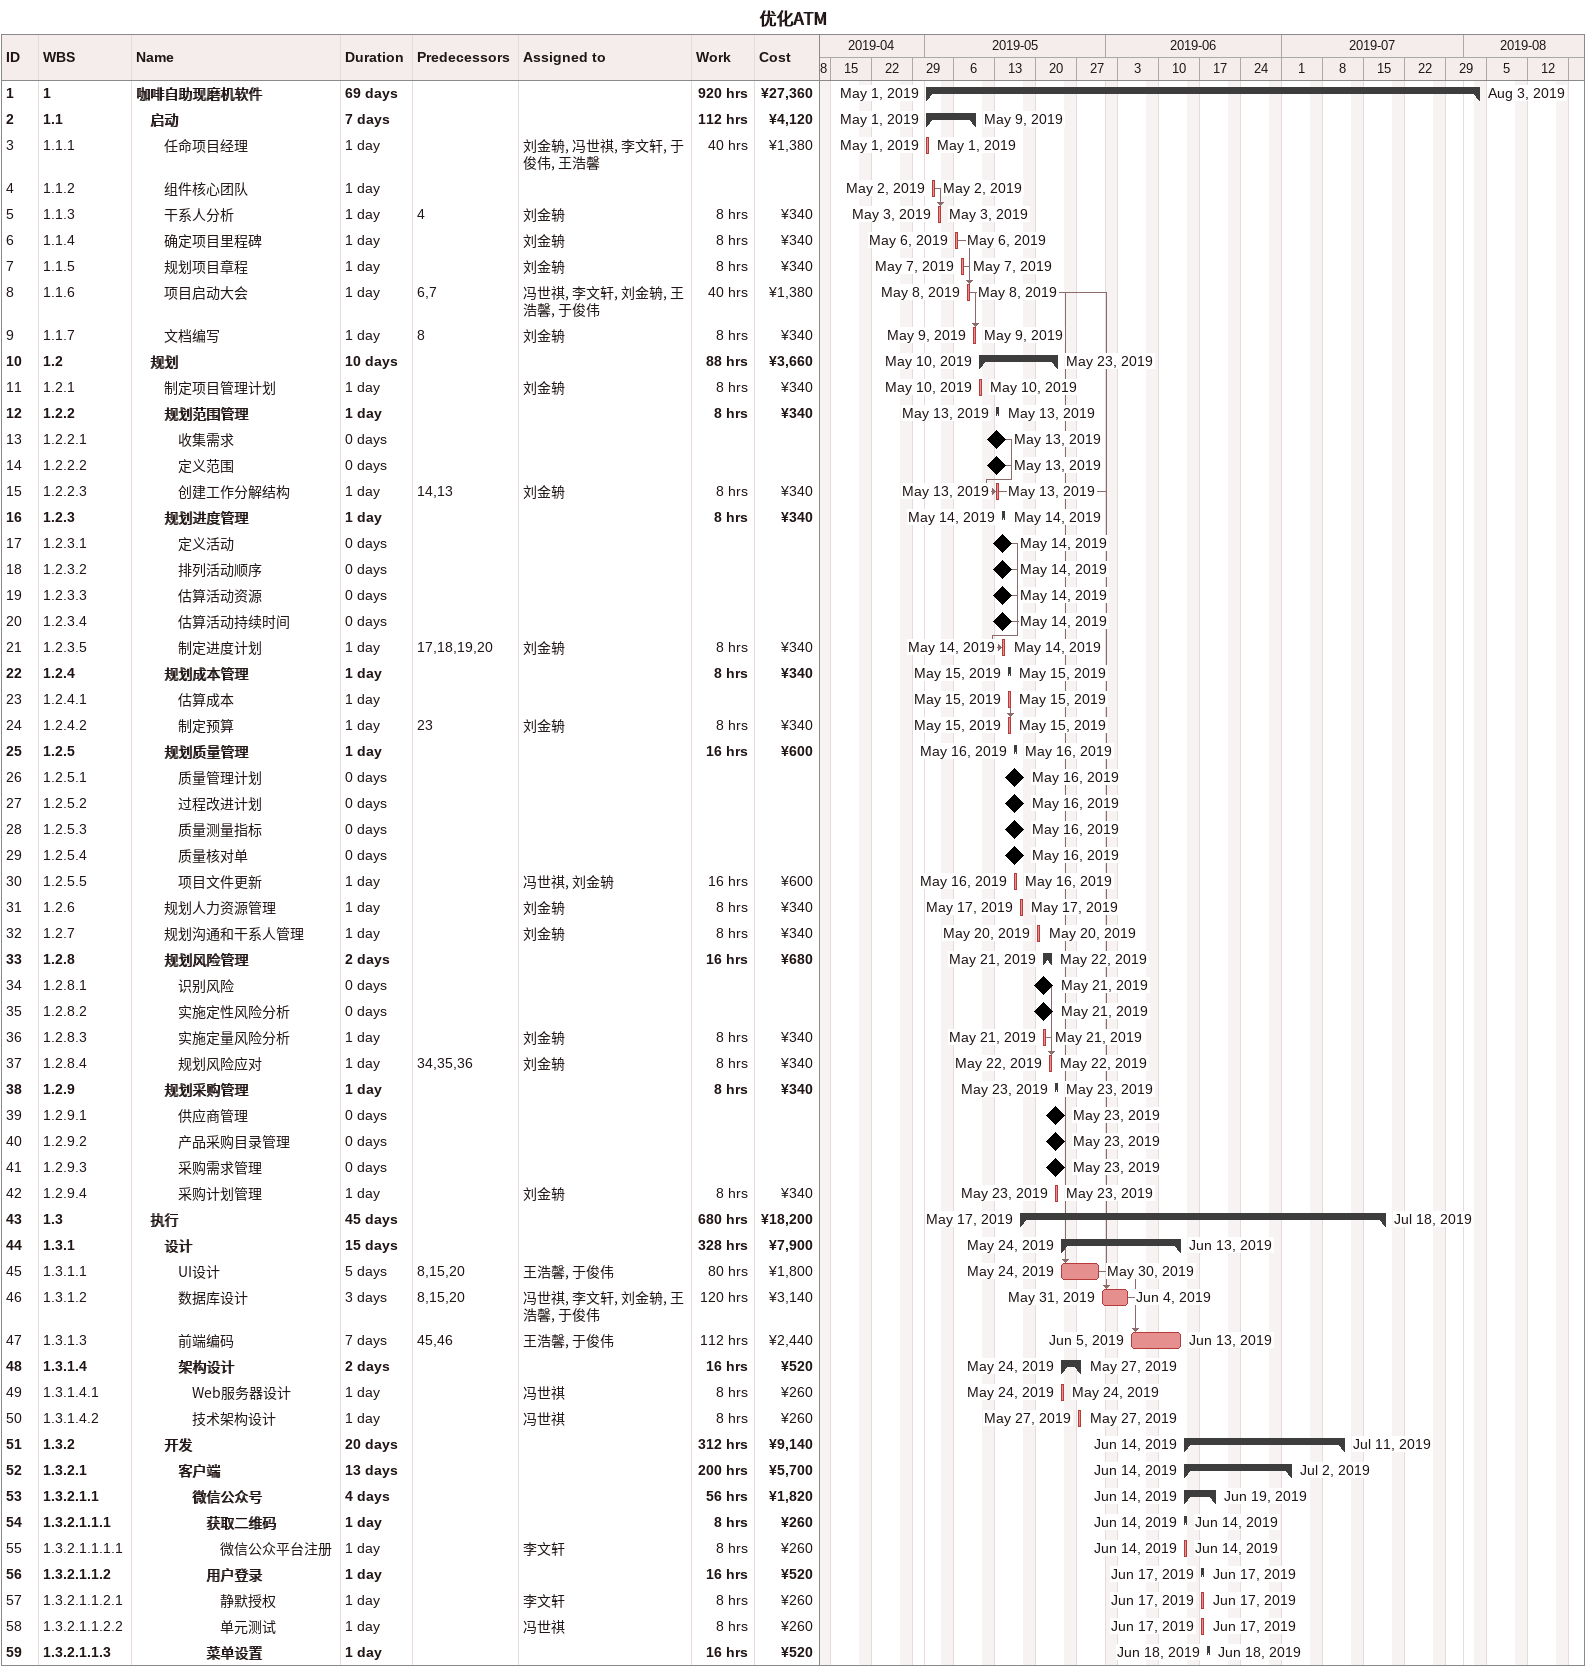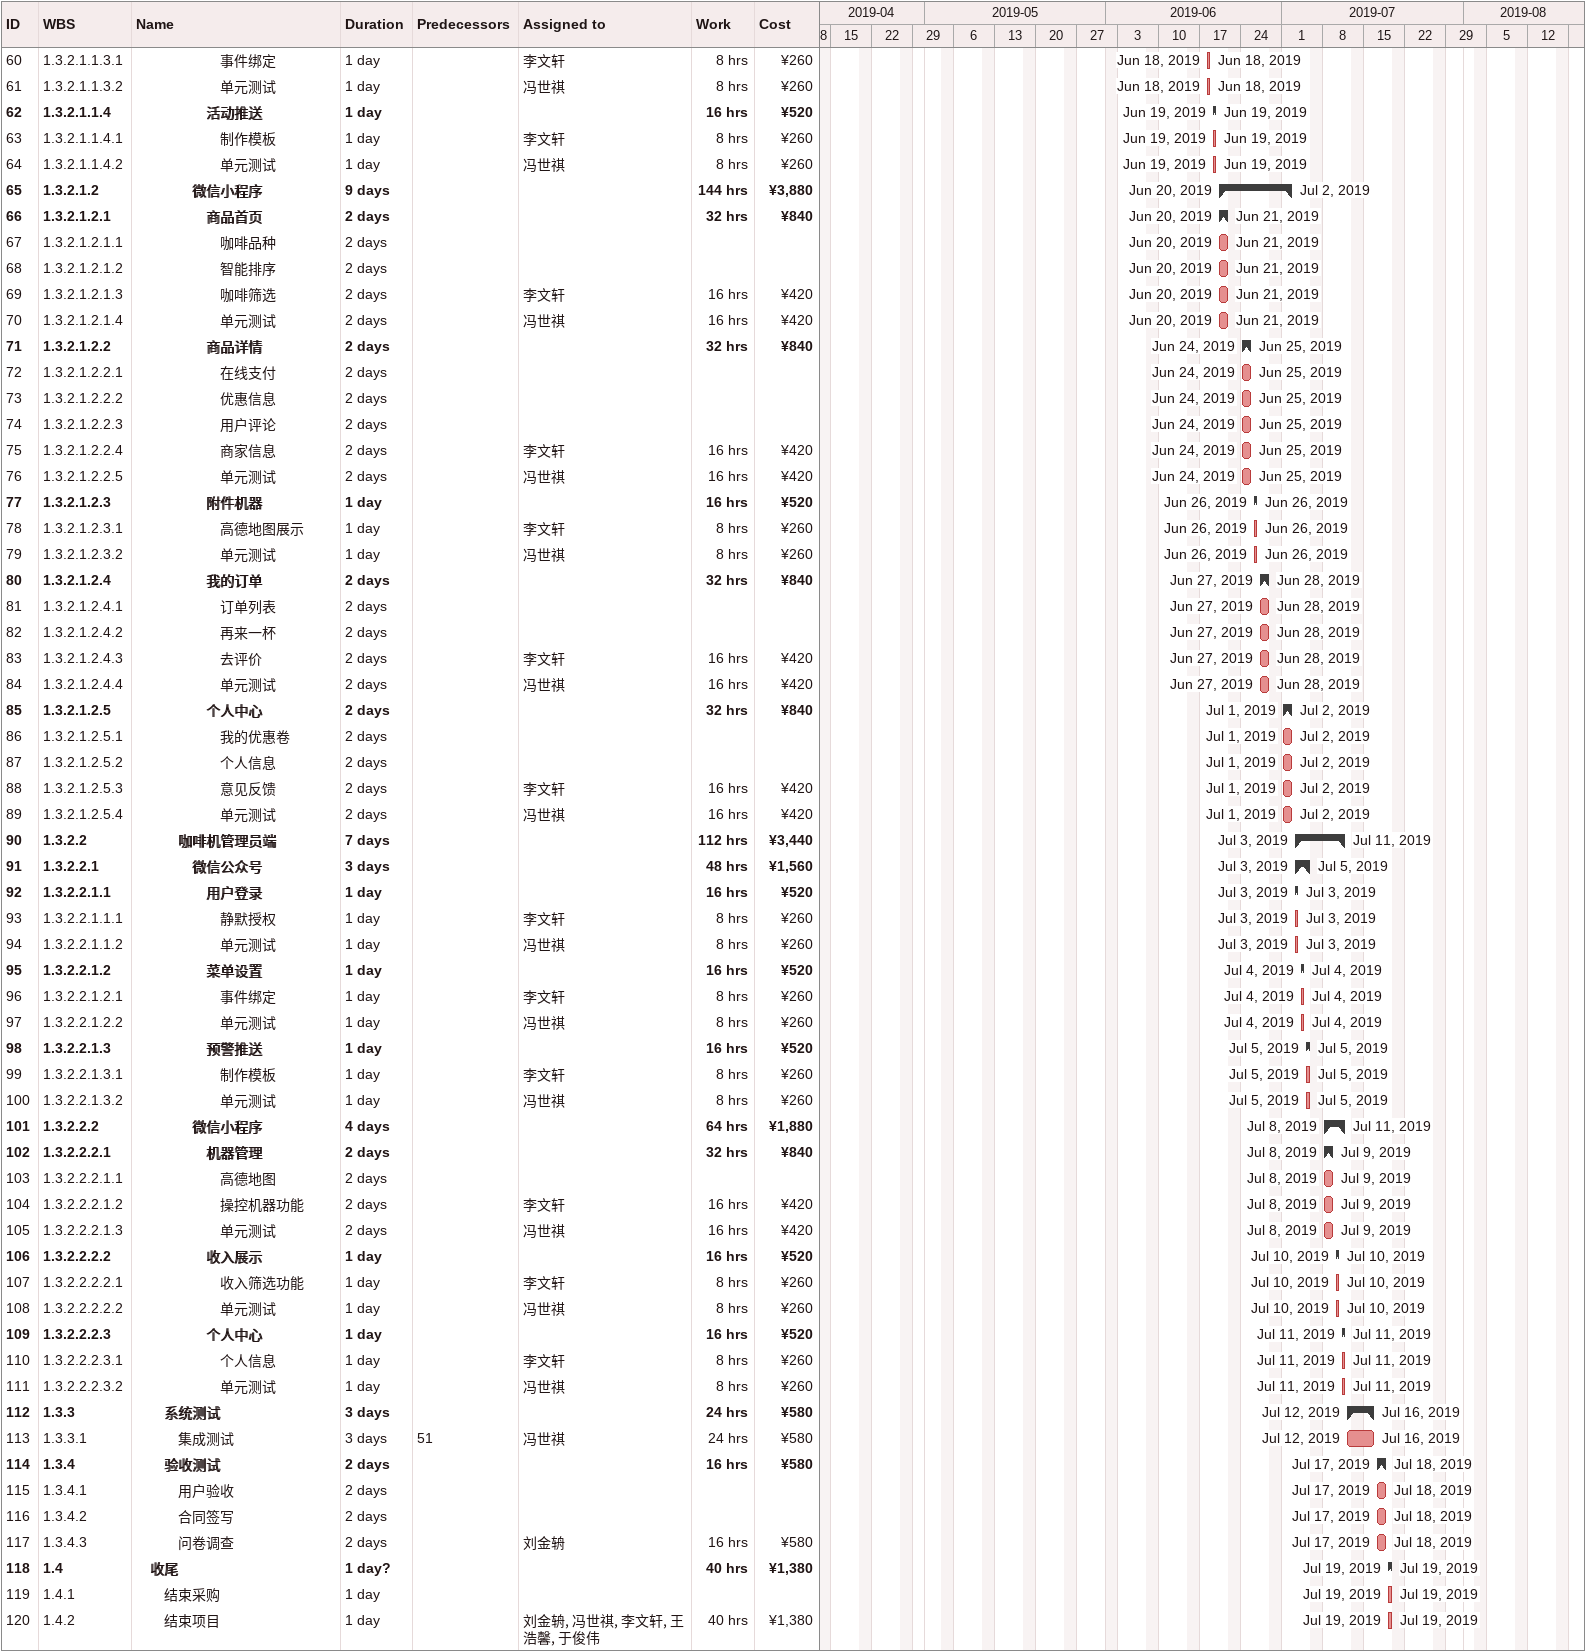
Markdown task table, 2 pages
优化ATM

| ID | WBS | Task | Duration | Start | Finish | Predecessors | Resources | Work (h) | Cost (¥) |
|---|---|---|---|---|---|---|---|---|---|
| 1 | 1 | **咖啡自助现磨机软件** | 69d | 2019-05-01 | 2019-08-03 |  |  | 920 | 27360 |
| 2 | 1.1 | **启动** | 7d | 2019-05-01 | 2019-05-09 |  |  | 112 | 4120 |
| 3 | 1.1.1 | 任命项目经理 | 1d | 2019-05-01 | 2019-05-01 |  | 刘金辀, 冯世祺, 李文轩, 于俊伟, 王浩馨 | 40 | 1380 |
| 4 | 1.1.2 | 组件核心团队 | 1d | 2019-05-02 | 2019-05-02 |  |  |  |  |
| 5 | 1.1.3 | 干系人分析 | 1d | 2019-05-03 | 2019-05-03 | 4 | 刘金辀 | 8 | 340 |
| 6 | 1.1.4 | 确定项目里程碑 | 1d | 2019-05-06 | 2019-05-06 |  | 刘金辀 | 8 | 340 |
| 7 | 1.1.5 | 规划项目章程 | 1d | 2019-05-07 | 2019-05-07 |  | 刘金辀 | 8 | 340 |
| 8 | 1.1.6 | 项目启动大会 | 1d | 2019-05-08 | 2019-05-08 | 6, 7 | 冯世祺, 李文轩, 刘金辀, 王浩馨, 于俊伟 | 40 | 1380 |
| 9 | 1.1.7 | 文档编写 | 1d | 2019-05-09 | 2019-05-09 | 8 | 刘金辀 | 8 | 340 |
| 10 | 1.2 | **规划** | 10d | 2019-05-10 | 2019-05-23 |  |  | 88 | 3660 |
| 11 | 1.2.1 | 制定项目管理计划 | 1d | 2019-05-10 | 2019-05-10 |  | 刘金辀 | 8 | 340 |
| 12 | 1.2.2 | **规划范围管理** | 1d | 2019-05-13 | 2019-05-13 |  |  | 8 | 340 |
| 13 | 1.2.2.1 | 收集需求 | 0d | 2019-05-13 | 2019-05-13 |  |  |  |  |
| 14 | 1.2.2.2 | 定义范围 | 0d | 2019-05-13 | 2019-05-13 |  |  |  |  |
| 15 | 1.2.2.3 | 创建工作分解结构 | 1d | 2019-05-13 | 2019-05-13 | 14, 13 | 刘金辀 | 8 | 340 |
| 16 | 1.2.3 | **规划进度管理** | 1d | 2019-05-14 | 2019-05-14 |  |  | 8 | 340 |
| 17 | 1.2.3.1 | 定义活动 | 0d | 2019-05-14 | 2019-05-14 |  |  |  |  |
| 18 | 1.2.3.2 | 排列活动顺序 | 0d | 2019-05-14 | 2019-05-14 |  |  |  |  |
| 19 | 1.2.3.3 | 估算活动资源 | 0d | 2019-05-14 | 2019-05-14 |  |  |  |  |
| 20 | 1.2.3.4 | 估算活动持续时间 | 0d | 2019-05-14 | 2019-05-14 |  |  |  |  |
| 21 | 1.2.3.5 | 制定进度计划 | 1d | 2019-05-14 | 2019-05-14 | 17, 18, 19, 20 | 刘金辀 | 8 | 340 |
| 22 | 1.2.4 | **规划成本管理** | 1d | 2019-05-15 | 2019-05-15 |  |  | 8 | 340 |
| 23 | 1.2.4.1 | 估算成本 | 1d | 2019-05-15 | 2019-05-15 |  |  |  |  |
| 24 | 1.2.4.2 | 制定预算 | 1d | 2019-05-15 | 2019-05-15 | 23 | 刘金辀 | 8 | 340 |
| 25 | 1.2.5 | **规划质量管理** | 1d | 2019-05-16 | 2019-05-16 |  |  | 16 | 600 |
| 26 | 1.2.5.1 | 质量管理计划 | 0d | 2019-05-16 | 2019-05-16 |  |  |  |  |
| 27 | 1.2.5.2 | 过程改进计划 | 0d | 2019-05-16 | 2019-05-16 |  |  |  |  |
| 28 | 1.2.5.3 | 质量测量指标 | 0d | 2019-05-16 | 2019-05-16 |  |  |  |  |
| 29 | 1.2.5.4 | 质量核对单 | 0d | 2019-05-16 | 2019-05-16 |  |  |  |  |
| 30 | 1.2.5.5 | 项目文件更新 | 1d | 2019-05-16 | 2019-05-16 |  | 冯世祺, 刘金辀 | 16 | 600 |
| 31 | 1.2.6 | 规划人力资源管理 | 1d | 2019-05-17 | 2019-05-17 |  | 刘金辀 | 8 | 340 |
| 32 | 1.2.7 | 规划沟通和干系人管理 | 1d | 2019-05-20 | 2019-05-20 |  | 刘金辀 | 8 | 340 |
| 33 | 1.2.8 | **规划风险管理** | 2d | 2019-05-21 | 2019-05-22 |  |  | 16 | 680 |
| 34 | 1.2.8.1 | 识别风险 | 0d | 2019-05-21 | 2019-05-21 |  |  |  |  |
| 35 | 1.2.8.2 | 实施定性风险分析 | 0d | 2019-05-21 | 2019-05-21 |  |  |  |  |
| 36 | 1.2.8.3 | 实施定量风险分析 | 1d | 2019-05-21 | 2019-05-21 |  | 刘金辀 | 8 | 340 |
| 37 | 1.2.8.4 | 规划风险应对 | 1d | 2019-05-22 | 2019-05-22 | 34, 35, 36 | 刘金辀 | 8 | 340 |
| 38 | 1.2.9 | **规划采购管理** | 1d | 2019-05-23 | 2019-05-23 |  |  | 8 | 340 |
| 39 | 1.2.9.1 | 供应商管理 | 0d | 2019-05-23 | 2019-05-23 |  |  |  |  |
| 40 | 1.2.9.2 | 产品采购目录管理 | 0d | 2019-05-23 | 2019-05-23 |  |  |  |  |
| 41 | 1.2.9.3 | 采购需求管理 | 0d | 2019-05-23 | 2019-05-23 |  |  |  |  |
| 42 | 1.2.9.4 | 采购计划管理 | 1d | 2019-05-23 | 2019-05-23 |  | 刘金辀 | 8 | 340 |
| 43 | 1.3 | **执行** | 45d | 2019-05-17 | 2019-07-18 |  |  | 680 | 18200 |
| 44 | 1.3.1 | **设计** | 15d | 2019-05-24 | 2019-06-13 |  |  | 328 | 7900 |
| 45 | 1.3.1.1 | UI设计 | 5d | 2019-05-24 | 2019-05-30 | 8, 15, 20 | 王浩馨, 于俊伟 | 80 | 1800 |
| 46 | 1.3.1.2 | 数据库设计 | 3d | 2019-05-31 | 2019-06-04 | 8, 15, 20 | 冯世祺, 李文轩, 刘金辀, 王浩馨, 于俊伟 | 120 | 3140 |
| 47 | 1.3.1.3 | 前端编码 | 7d | 2019-06-05 | 2019-06-13 | 45, 46 | 王浩馨, 于俊伟 | 112 | 2440 |
| 48 | 1.3.1.4 | **架构设计** | 2d | 2019-05-24 | 2019-05-27 |  |  | 16 | 520 |
| 49 | 1.3.1.4.1 | Web服务器设计 | 1d | 2019-05-24 | 2019-05-24 |  | 冯世祺 | 8 | 260 |
| 50 | 1.3.1.4.2 | 技术架构设计 | 1d | 2019-05-27 | 2019-05-27 |  | 冯世祺 | 8 | 260 |
| 51 | 1.3.2 | **开发** | 20d | 2019-06-14 | 2019-07-11 |  |  | 312 | 9140 |
| 52 | 1.3.2.1 | **客户端** | 13d | 2019-06-14 | 2019-07-02 |  |  | 200 | 5700 |
| 53 | 1.3.2.1.1 | **微信公众号** | 4d | 2019-06-14 | 2019-06-19 |  |  | 56 | 1820 |
| 54 | 1.3.2.1.1.1 | **获取二维码** | 1d | 2019-06-14 | 2019-06-14 |  |  | 8 | 260 |
| 55 | 1.3.2.1.1.1.1 | 微信公众平台注册 | 1d | 2019-06-14 | 2019-06-14 |  | 李文轩 | 8 | 260 |
| 56 | 1.3.2.1.1.2 | **用户登录** | 1d | 2019-06-17 | 2019-06-17 |  |  | 16 | 520 |
| 57 | 1.3.2.1.1.2.1 | 静默授权 | 1d | 2019-06-17 | 2019-06-17 |  | 李文轩 | 8 | 260 |
| 58 | 1.3.2.1.1.2.2 | 单元测试 | 1d | 2019-06-17 | 2019-06-17 |  | 冯世祺 | 8 | 260 |
| 59 | 1.3.2.1.1.3 | **菜单设置** | 1d | 2019-06-18 | 2019-06-18 |  |  | 16 | 520 |
| 60 | 1.3.2.1.1.3.1 | 事件绑定 | 1d | 2019-06-18 | 2019-06-18 |  | 李文轩 | 8 | 260 |
| 61 | 1.3.2.1.1.3.2 | 单元测试 | 1d | 2019-06-18 | 2019-06-18 |  | 冯世祺 | 8 | 260 |
| 62 | 1.3.2.1.1.4 | **活动推送** | 1d | 2019-06-19 | 2019-06-19 |  |  | 16 | 520 |
| 63 | 1.3.2.1.1.4.1 | 制作模板 | 1d | 2019-06-19 | 2019-06-19 |  | 李文轩 | 8 | 260 |
| 64 | 1.3.2.1.1.4.2 | 单元测试 | 1d | 2019-06-19 | 2019-06-19 |  | 冯世祺 | 8 | 260 |
| 65 | 1.3.2.1.2 | **微信小程序** | 9d | 2019-06-20 | 2019-07-02 |  |  | 144 | 3880 |
| 66 | 1.3.2.1.2.1 | **商品首页** | 2d | 2019-06-20 | 2019-06-21 |  |  | 32 | 840 |
| 67 | 1.3.2.1.2.1.1 | 咖啡品种 | 2d | 2019-06-20 | 2019-06-21 |  |  |  |  |
| 68 | 1.3.2.1.2.1.2 | 智能排序 | 2d | 2019-06-20 | 2019-06-21 |  |  |  |  |
| 69 | 1.3.2.1.2.1.3 | 咖啡筛选 | 2d | 2019-06-20 | 2019-06-21 |  | 李文轩 | 16 | 420 |
| 70 | 1.3.2.1.2.1.4 | 单元测试 | 2d | 2019-06-20 | 2019-06-21 |  | 冯世祺 | 16 | 420 |
| 71 | 1.3.2.1.2.2 | **商品详情** | 2d | 2019-06-24 | 2019-06-25 |  |  | 32 | 840 |
| 72 | 1.3.2.1.2.2.1 | 在线支付 | 2d | 2019-06-24 | 2019-06-25 |  |  |  |  |
| 73 | 1.3.2.1.2.2.2 | 优惠信息 | 2d | 2019-06-24 | 2019-06-25 |  |  |  |  |
| 74 | 1.3.2.1.2.2.3 | 用户评论 | 2d | 2019-06-24 | 2019-06-25 |  |  |  |  |
| 75 | 1.3.2.1.2.2.4 | 商家信息 | 2d | 2019-06-24 | 2019-06-25 |  | 李文轩 | 16 | 420 |
| 76 | 1.3.2.1.2.2.5 | 单元测试 | 2d | 2019-06-24 | 2019-06-25 |  | 冯世祺 | 16 | 420 |
| 77 | 1.3.2.1.2.3 | **附件机器** | 1d | 2019-06-26 | 2019-06-26 |  |  | 16 | 520 |
| 78 | 1.3.2.1.2.3.1 | 高德地图展示 | 1d | 2019-06-26 | 2019-06-26 |  | 李文轩 | 8 | 260 |
| 79 | 1.3.2.1.2.3.2 | 单元测试 | 1d | 2019-06-26 | 2019-06-26 |  | 冯世祺 | 8 | 260 |
| 80 | 1.3.2.1.2.4 | **我的订单** | 2d | 2019-06-27 | 2019-06-28 |  |  | 32 | 840 |
| 81 | 1.3.2.1.2.4.1 | 订单列表 | 2d | 2019-06-27 | 2019-06-28 |  |  |  |  |
| 82 | 1.3.2.1.2.4.2 | 再来一杯 | 2d | 2019-06-27 | 2019-06-28 |  |  |  |  |
| 83 | 1.3.2.1.2.4.3 | 去评价 | 2d | 2019-06-27 | 2019-06-28 |  | 李文轩 | 16 | 420 |
| 84 | 1.3.2.1.2.4.4 | 单元测试 | 2d | 2019-06-27 | 2019-06-28 |  | 冯世祺 | 16 | 420 |
| 85 | 1.3.2.1.2.5 | **个人中心** | 2d | 2019-07-01 | 2019-07-02 |  |  | 32 | 840 |
| 86 | 1.3.2.1.2.5.1 | 我的优惠卷 | 2d | 2019-07-01 | 2019-07-02 |  |  |  |  |
| 87 | 1.3.2.1.2.5.2 | 个人信息 | 2d | 2019-07-01 | 2019-07-02 |  |  |  |  |
| 88 | 1.3.2.1.2.5.3 | 意见反馈 | 2d | 2019-07-01 | 2019-07-02 |  | 李文轩 | 16 | 420 |
| 89 | 1.3.2.1.2.5.4 | 单元测试 | 2d | 2019-07-01 | 2019-07-02 |  | 冯世祺 | 16 | 420 |
| 90 | 1.3.2.2 | **咖啡机管理员端** | 7d | 2019-07-03 | 2019-07-11 |  |  | 112 | 3440 |
| 91 | 1.3.2.2.1 | **微信公众号** | 3d | 2019-07-03 | 2019-07-05 |  |  | 48 | 1560 |
| 92 | 1.3.2.2.1.1 | **用户登录** | 1d | 2019-07-03 | 2019-07-03 |  |  | 16 | 520 |
| 93 | 1.3.2.2.1.1.1 | 静默授权 | 1d | 2019-07-03 | 2019-07-03 |  | 李文轩 | 8 | 260 |
| 94 | 1.3.2.2.1.1.2 | 单元测试 | 1d | 2019-07-03 | 2019-07-03 |  | 冯世祺 | 8 | 260 |
| 95 | 1.3.2.2.1.2 | **菜单设置** | 1d | 2019-07-04 | 2019-07-04 |  |  | 16 | 520 |
| 96 | 1.3.2.2.1.2.1 | 事件绑定 | 1d | 2019-07-04 | 2019-07-04 |  | 李文轩 | 8 | 260 |
| 97 | 1.3.2.2.1.2.2 | 单元测试 | 1d | 2019-07-04 | 2019-07-04 |  | 冯世祺 | 8 | 260 |
| 98 | 1.3.2.2.1.3 | **预警推送** | 1d | 2019-07-05 | 2019-07-05 |  |  | 16 | 520 |
| 99 | 1.3.2.2.1.3.1 | 制作模板 | 1d | 2019-07-05 | 2019-07-05 |  | 李文轩 | 8 | 260 |
| 100 | 1.3.2.2.1.3.2 | 单元测试 | 1d | 2019-07-05 | 2019-07-05 |  | 冯世祺 | 8 | 260 |
| 101 | 1.3.2.2.2 | **微信小程序** | 4d | 2019-07-08 | 2019-07-11 |  |  | 64 | 1880 |
| 102 | 1.3.2.2.2.1 | **机器管理** | 2d | 2019-07-08 | 2019-07-09 |  |  | 32 | 840 |
| 103 | 1.3.2.2.2.1.1 | 高德地图 | 2d | 2019-07-08 | 2019-07-09 |  |  |  |  |
| 104 | 1.3.2.2.2.1.2 | 操控机器功能 | 2d | 2019-07-08 | 2019-07-09 |  | 李文轩 | 16 | 420 |
| 105 | 1.3.2.2.2.1.3 | 单元测试 | 2d | 2019-07-08 | 2019-07-09 |  | 冯世祺 | 16 | 420 |
| 106 | 1.3.2.2.2.2 | **收入展示** | 1d | 2019-07-10 | 2019-07-10 |  |  | 16 | 520 |
| 107 | 1.3.2.2.2.2.1 | 收入筛选功能 | 1d | 2019-07-10 | 2019-07-10 |  | 李文轩 | 8 | 260 |
| 108 | 1.3.2.2.2.2.2 | 单元测试 | 1d | 2019-07-10 | 2019-07-10 |  | 冯世祺 | 8 | 260 |
| 109 | 1.3.2.2.2.3 | **个人中心** | 1d | 2019-07-11 | 2019-07-11 |  |  | 16 | 520 |
| 110 | 1.3.2.2.2.3.1 | 个人信息 | 1d | 2019-07-11 | 2019-07-11 |  | 李文轩 | 8 | 260 |
| 111 | 1.3.2.2.2.3.2 | 单元测试 | 1d | 2019-07-11 | 2019-07-11 |  | 冯世祺 | 8 | 260 |
| 112 | 1.3.3 | **系统测试** | 3d | 2019-07-12 | 2019-07-16 |  |  | 24 | 580 |
| 113 | 1.3.3.1 | 集成测试 | 3d | 2019-07-12 | 2019-07-16 | 51 | 冯世祺 | 24 | 580 |
| 114 | 1.3.4 | **验收测试** | 2d | 2019-07-17 | 2019-07-18 |  |  | 16 | 580 |
| 115 | 1.3.4.1 | 用户验收 | 2d | 2019-07-17 | 2019-07-18 |  |  |  |  |
| 116 | 1.3.4.2 | 合同签写 | 2d | 2019-07-17 | 2019-07-18 |  |  |  |  |
| 117 | 1.3.4.3 | 问卷调查 | 2d | 2019-07-17 | 2019-07-18 |  | 刘金辀 | 16 | 580 |
| 118 | 1.4 | **收尾** | 1d? | 2019-07-19 | 2019-07-19 |  |  | 40 | 1380 |
| 119 | 1.4.1 | 结束采购 | 1d | 2019-07-19 | 2019-07-19 |  |  |  |  |
| 120 | 1.4.2 | 结束项目 | 1d | 2019-07-19 | 2019-07-19 |  | 刘金辀, 冯世祺, 李文轩, 王浩馨, 于俊伟 | 40 | 1380 |
